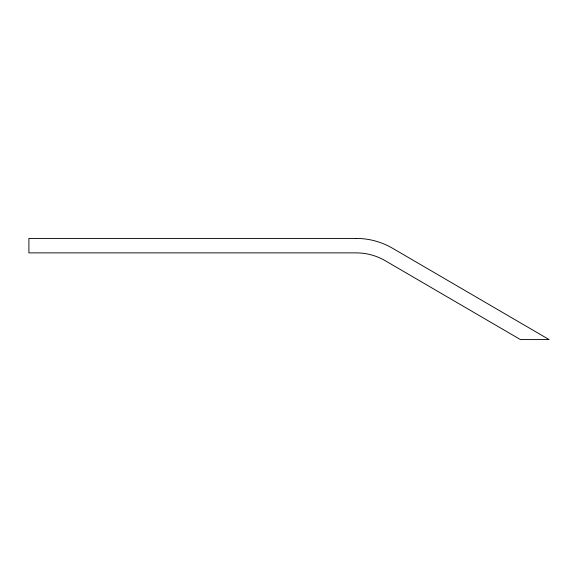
<?xml version="1.0" encoding="UTF-8"?>
<svg xmlns="http://www.w3.org/2000/svg" width="578" height="578" viewBox="0 0 578 578"><rect width="100%" height="100%" fill="white"/><g stroke="black" fill="none" stroke-linecap="round" stroke-linejoin="round"><path stroke-width="0.87" d="M356.171 238.425L28.9 238.425L28.9 252.875L356.171 252.875A57.8 57.8 0 0 1 385.288 260.75L520.424 339.575L549.1 339.575L392.57 248.265A72.25 72.25 0 0 0 356.171 238.425"/></g></svg>
